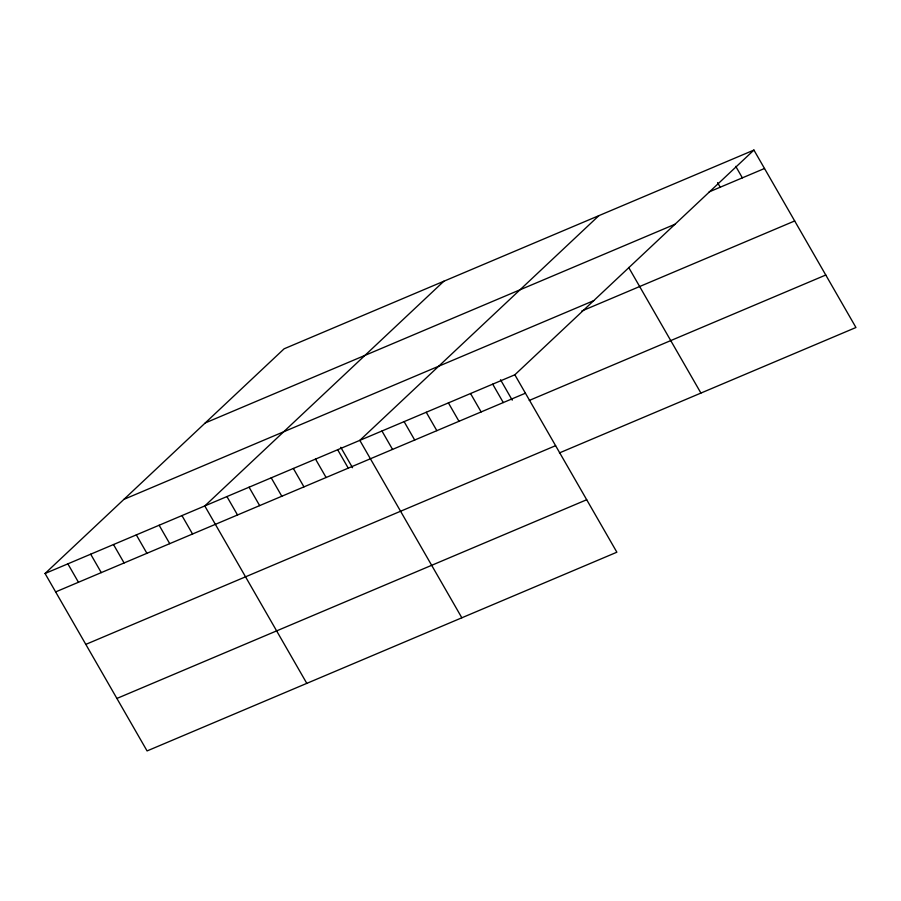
<?xml version="1.0" encoding="UTF-8"?>
<svg xmlns="http://www.w3.org/2000/svg" width="901" height="901" viewBox="0 0 901 901"><rect width="100%" height="100%" fill="white"/><g stroke="black" fill="none" stroke-linecap="round" stroke-linejoin="round"><path stroke-width="1.35" d="M753.923 150.073L514.843 374.793L616.87 552.212L147.077 750.927L45.05 573.498L284.13 348.788L753.923 150.073L855.95 327.502L559.42 452.921M443.866 281.225L204.786 505.945L306.802 683.363M598.895 215.654L359.814 440.364L461.841 617.793M709.143 191.902L764.51 168.487M205.237 422.941L675.029 224.236M123.944 499.345L593.748 300.641M581.821 310.991L794.682 220.959M45.05 573.498L514.843 374.793M55.637 591.912L525.429 393.196M529.247 400.449L825.778 275.019M85.809 644.384L555.602 445.68M116.893 698.455L586.697 499.74M735.745 166.347L742.368 177.846M717.568 182.621L720.214 187.217M628.684 267.451L700.922 393.073M500.517 379.738L512.252 400.168M492.701 384.164L503.287 402.567M470.547 393.523L481.134 411.937M448.405 402.893L458.992 421.308M426.252 412.264L436.839 430.667M404.11 421.634L414.697 440.037M381.956 431.005L392.543 449.408M340.781 447.301L352.528 467.72M337.661 449.734L348.248 468.137M315.519 459.105L326.106 477.507M293.366 468.475L303.952 486.878M271.224 477.834L281.81 496.248M249.07 487.204L259.657 505.619M226.928 496.575L237.515 514.978M181.957 515.597L192.544 534M159.139 525.249L169.726 543.652M136.321 534.901L146.908 553.304M113.503 544.542L124.09 562.956M90.686 554.194L101.272 572.608M67.868 563.846L78.455 582.26"/></g></svg>
